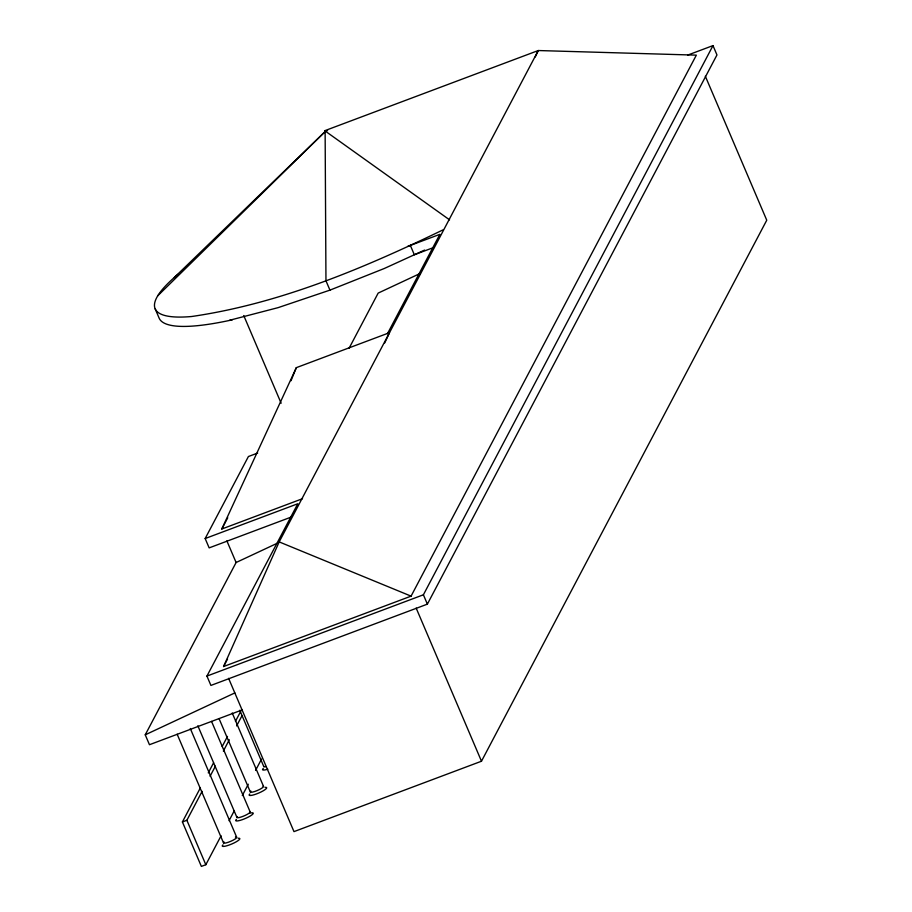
<?xml version="1.0" encoding="UTF-8"?>
<svg xmlns="http://www.w3.org/2000/svg" width="912" height="912" viewBox="0 0 912 912"><rect width="100%" height="100%" fill="white"/><g stroke="black" fill="none" stroke-linecap="round" stroke-linejoin="round"><path stroke-width="1.37" d="M291.008 380.726L296.32 367.661L389.504 332.675L384.727 342.935M223.577 666.535L279.175 541.899L538.274 50.536L696.346 55.142L411.073 596.14L223.577 666.535L227.555 658.988M302.533 498.693L221.81 529.006L296.309 367.673M535.264 56.943L538.274 50.536L324.74 130.712L449.57 219.849M291.19 517.081L209.156 547.884L205.166 538.536L248.417 456.524L257.674 453.047M221.81 529.006L227.749 517.742M242.09 709.946L149.465 744.716L145.247 734.821L236.105 562.51L278.342 542.754M349.079 348.259L378.172 293.094L420.409 273.338M687.762 55.073L712.99 45.6L716.969 54.948L427.375 604.143L210.911 685.425L206.933 676.077L297.791 503.755L205.166 538.536M387.463 333.701L439.858 234.338L407.687 246.422M221.08 835.791L205.827 864.724L201.358 866.4L182.4 821.94L200.309 787.979M208.267 772.886L213.568 762.831M222.197 746.472L227.498 736.417M235.456 721.324L240.768 711.257M182.4 821.94L186.869 820.264L202.122 791.331M210.079 776.237L215.392 766.183M223.349 751.089L229.311 739.769M236.607 725.929L241.919 715.863M229.049 820.697L234.35 810.643M242.307 795.549L248.281 784.229M255.577 770.389L261.539 759.069M206.933 676.077L423.396 594.795L712.99 45.6M228.593 678.323L293.983 831.619L481.479 761.224L766.753 220.214L705.352 76.255M157.765 295.773L325.128 131.602L325.96 280.793L329.95 290.13L384.294 268.493L424.616 250.07M174.317 277.499L325.128 131.602M442.97 229.892C363.227 268.424 279.938 303.65 191.725 316.498A225.857 42.704 -23.1 0 1 178.011 274.33M145.247 734.821L234.829 692.926M433.588 247.54L414.344 254.767L410.354 245.419M329.95 290.13L278.114 307.64L229.63 320.26M324.74 130.712L327.579 130.678M279.175 541.899L411.073 596.14M423.396 594.795L427.375 604.143M416.168 608.099L481.479 761.224M243.743 315.541L281.135 403.218M155.2 308.883L159.178 318.231A225.857 42.704 -23.1 0 0 232.332 319.816M226.883 540.884L236.105 562.51M239.776 710.266L263.807 766.604M232.229 712.979L263.522 786.349M219.085 718.69L250.378 792.061M211.55 721.403L250.105 811.805M197.847 725.792L236.96 817.505M190.3 728.517L236.687 837.262M177.156 734.217L223.543 842.962M186.869 820.264L205.827 864.724M235.433 837.068A7.171 1.357 -23.1 0 1 230.861 841.263A7.171 1.357 -23.1 0 1 224.044 842.004M249.683 811.6A7.171 1.357 -23.1 0 1 243.424 816.172A7.171 1.357 -23.1 0 1 237.462 816.548M263.112 786.155A7.171 1.357 -23.1 0 1 256.842 790.715A7.171 1.357 -23.1 0 1 250.891 791.092M266.258 766.582A7.171 1.357 -23.1 0 1 263.83 766.205M267.809 769.204A9.553 1.813 -23.1 0 1 263.237 768.497M264.993 787.364A9.553 1.813 -23.1 0 1 258.905 792.961A9.553 1.813 -23.1 0 1 249.82 793.953M249.968 813.105A9.553 1.813 -23.1 0 1 251.837 814.952A9.553 1.813 -23.1 0 1 240.278 820.321A9.553 1.813 -23.1 0 1 236.39 819.409M238.146 838.276A9.553 1.813 -23.1 0 1 232.058 843.874A9.553 1.813 -23.1 0 1 222.973 844.854"/></g></svg>
